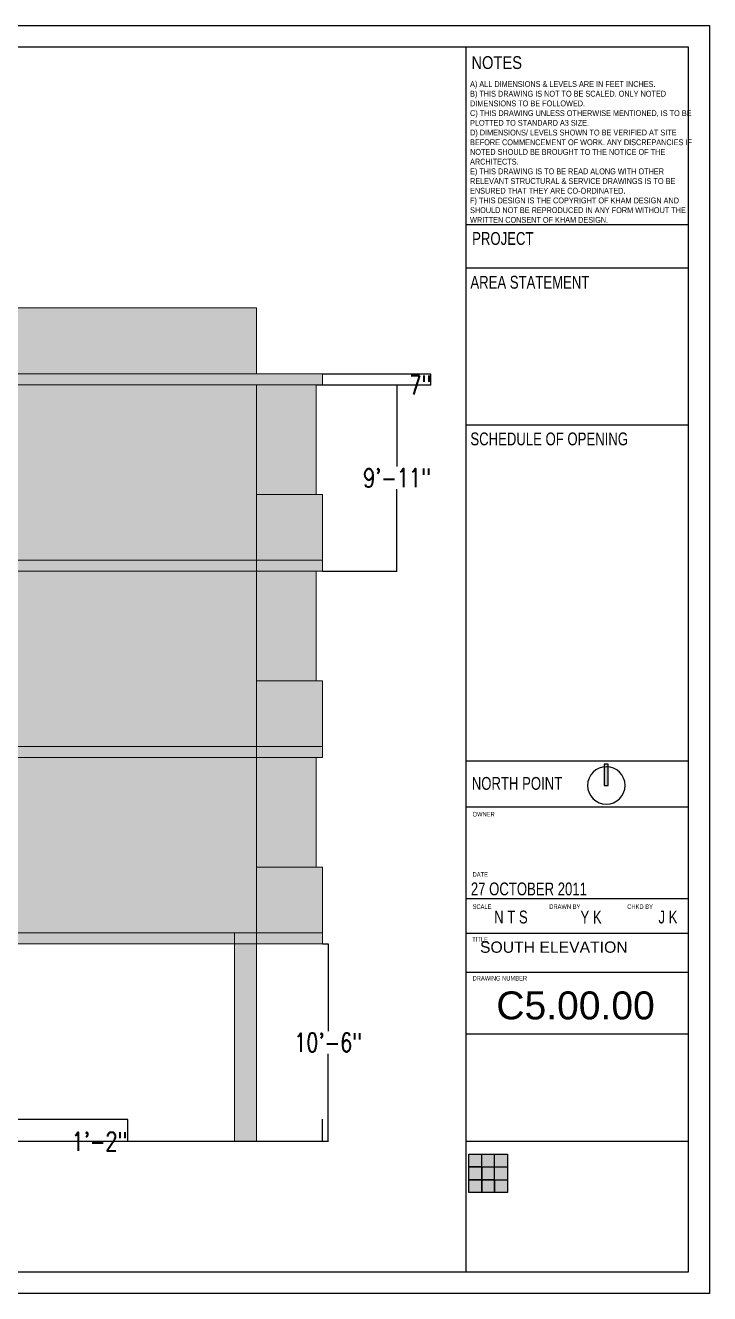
# Model space of a CAD drawing. Header units: inches. Extents: x 13884 to 18519, y 5853 to 8310.
# Drawn here: x 16919 to 17356, y 6676 to 7486 of the extents above; entities that cross this region are included whole.
import ezdxf

# ---------------------------------------------------------------- set-up
doc = ezdxf.new("R2010")
doc.units = ezdxf.units.IN
doc.header["$LTSCALE"] = 0.5
doc.header["$MEASUREMENT"] = 0
doc.layers.add('A- Template', color=7, linetype='Continuous')
doc.layers.add('Template', color=7, linetype='Continuous')
for name, color, linetype, lineweight in [('A-COLSENM', 4, 'Continuous', 9), ('A-FLOROTM', 6, 'Continuous', 9), ('A-WALL', 2, 'Continuous', 9)]:
    doc.layers.add(name, color=color, linetype=linetype, lineweight=lineweight)
doc.styles.add('alpha', font='swisscl.ttf')
doc.styles.get("Standard").update_dxf_attribs({"font": 'romans.shx', "width": 0.75})
doc.dimstyles.get("Standard").update_dxf_attribs({"dimtxt": 0.18, "dimasz": 0.18, "dimexe": 0.18, "dimexo": 0.0625, "dimgap": 0.09, "dimtad": 0, "dimtih": 1, "dimtoh": 1, "dimdec": 4, "dimzin": 0, "dimdsep": 46, "dimtxsty": 'Standard', "dimcen": 0.09, "dimadec": 0, "dimazin": 0, "dimtfac": 1, "dimtdec": 4, "dimtofl": 0, "dimtmove": 0, "dimatfit": 3, "dimfxl": 0, "dimtolj": 1, "dimtzin": 0, "dimarcsym": 0})
pattern_1 = [(37.5, (0, 0), (-0.1259867, 3.85364754), [0, -3.04, 0, -3.4, 0, -3.25]), (7.5, (0, 0), (3.5395534, 5.6442921), [0, -1.64, 0, -2.74, 0, -1.05]), (327.5, (-2.46, 0), (6.2282837, 0.0113181), [0, -1, 0, -3.6, 0, -4.7]), (317.5, (-2.46, 0), (6.0122532, 1.7553511), [0, -0.5, 0, -2.36, 0, -2.7])]

# ---------------------------------------------------------------- blocks, each defined once
blk = doc.blocks.new('*D187')
at = {"color": 0, "lineweight": -2}
for p, q in [((17108.51, 7263.68), (17177.59, 7263.68)), ((17108.51, 7256.68), (17177.59, 7256.68))]:
    blk.add_line(p, q, dxfattribs=at)
at = {"color": 4, "lineweight": -2}
for p, q in [((17177.41, 7256.49), (17177.22, 7256.49)), ((17177.41, 7263.49), (17177.41, 7256.87)), ((17177.41, 7256.68), (17177.41, 7256.49))]:
    blk.add_line(p, q, dxfattribs=at)
at = {"color": 4}
for points in [[(17177.38, 7263.49), (17177.44, 7263.49), (17177.41, 7263.68)], [(17177.38, 7256.87), (17177.44, 7256.87), (17177.41, 7256.68)]]:
    blk.add_solid(points, dxfattribs=at)
at = {"layer": 'Defpoints', "color": 0}
for p in [(17108.45, 7263.68), (17108.45, 7256.68), (17177.41, 7256.68)]:
    blk.add_point(p, dxfattribs=at)
at = {"color": 4, "insert": (17170.92, 7256.49), "char_height": 12, "attachment_point": 5}
blk.add_mtext('\\A1;7"', dxfattribs=at)
blk = doc.blocks.new('*D188')
at = {"color": 0, "lineweight": -2}
for p, q in [((17104.51, 7256.68), (17156.22, 7256.68)), ((17108.51, 7137.68), (17156.22, 7137.68))]:
    blk.add_line(p, q, dxfattribs=at)
at = {"color": 4, "lineweight": -2}
for p, q in [((17156.04, 7256.49), (17156.04, 7204.41)), ((17156.04, 7137.87), (17156.04, 7189.95))]:
    blk.add_line(p, q, dxfattribs=at)
at = {"color": 4}
for points in [[(17156.01, 7256.49), (17156.07, 7256.49), (17156.04, 7256.68)], [(17156.01, 7137.87), (17156.07, 7137.87), (17156.04, 7137.68)]]:
    blk.add_solid(points, dxfattribs=at)
at = {"layer": 'Defpoints', "color": 0}
for p in [(17104.45, 7256.68), (17108.45, 7137.68), (17156.04, 7137.68)]:
    blk.add_point(p, dxfattribs=at)
at = {"color": 4, "insert": (17156.04, 7197.18), "char_height": 12, "attachment_point": 5}
blk.add_mtext('\\A1;9\'-11"', dxfattribs=at)
blk = doc.blocks.new('*D189')
at = {"color": 0, "lineweight": -2}
for p, q in [((17108.51, 6899.68), (17112.27, 6899.68)), ((17108.51, 6773.68), (17112.27, 6773.68))]:
    blk.add_line(p, q, dxfattribs=at)
at = {"color": 4, "lineweight": -2}
for p, q in [((17112.09, 6899.49), (17112.09, 6843.91)), ((17112.09, 6773.87), (17112.09, 6829.45))]:
    blk.add_line(p, q, dxfattribs=at)
at = {"color": 4}
for points in [[(17112.05, 6899.49), (17112.12, 6899.49), (17112.09, 6899.68)], [(17112.05, 6773.87), (17112.12, 6773.87), (17112.09, 6773.68)]]:
    blk.add_solid(points, dxfattribs=at)
at = {"layer": 'Defpoints', "color": 0}
for p in [(17108.45, 6899.68), (17112.09, 6899.68), (17108.45, 6773.68)]:
    blk.add_point(p, dxfattribs=at)
at = {"color": 4, "insert": (17112.09, 6836.68), "char_height": 12, "attachment_point": 5}
blk.add_mtext('\\A1;10\'-6"', dxfattribs=at)
blk = doc.blocks.new('*D190')
at = {"color": 0, "lineweight": -2}
for p, q in [((16828.51, 6787.68), (16984.19, 6787.68)), ((16828.51, 6773.68), (16984.19, 6773.68))]:
    blk.add_line(p, q, dxfattribs=at)
at = {"color": 4, "lineweight": -2}
for p, q in [((16984.01, 6787.49), (16984.01, 6773.87)), ((16984.01, 6773.49), (16983.83, 6773.49)), ((16984.01, 6773.68), (16984.01, 6773.49))]:
    blk.add_line(p, q, dxfattribs=at)
at = {"color": 4}
for points in [[(16983.98, 6787.49), (16984.04, 6787.49), (16984.01, 6787.68)], [(16983.98, 6773.87), (16984.04, 6773.87), (16984.01, 6773.68)]]:
    blk.add_solid(points, dxfattribs=at)
at = {"layer": 'Defpoints', "color": 0}
for p in [(16828.45, 6787.68), (16828.45, 6773.68), (16984.01, 6773.68)]:
    blk.add_point(p, dxfattribs=at)
at = {"color": 4, "insert": (16966.16, 6773.49), "char_height": 12, "attachment_point": 5}
blk.add_mtext('\\A1;1\'-2"', dxfattribs=at)
blk = doc.blocks.new('A3 Paper')
at = {"layer": 'Template', "color": 116}
for points in [[(44545, -27531), (69442, -27531), (69442, -45138), (44545, -45138)], [(69146, -44841), (44841, -44841), (44841, -27828), (69146, -27828)]]:
    blk.add_lwpolyline(points, close=True, dxfattribs=at)
blk = doc.blocks.new('North Point')
at = {"layer": 'A- Template'}
blk.add_lwpolyline([(-0.1, 1.6), (18.2, 1.6), (18.2, -1.8), (-0.1, -1.8)], close=True, dxfattribs=at)
blk.add_circle((0, 0), 16.1, dxfattribs=at)
blk.add_solid([(-0.1, 1.6), (18.2, 1.6), (-0.1, -1.8), (18.2, -1.8)], dxfattribs=at)

msp = doc.modelspace()

# ---------------------------------------------------------------- hatches: boundary and pattern name
h = msp.add_hatch(color=250)
h.dxf.hatch_style = 1
h.paths.add_polyline_path([(16310.44544, 6787.67817), (16268.44544, 6787.67817), (16268.44544, 6773.67817), (16310.44544, 6773.67817)])
h.paths.add_polyline_path([(16481.44544, 6787.67817), (16310.44544, 6787.67817), (16310.44544, 6773.67817), (16481.44544, 6773.67817)])
h.paths.add_polyline_path([(16310.44544, 6883.67817), (16268.44544, 6883.67817), (16268.44544, 6787.67817), (16310.44544, 6787.67817)])
h.paths.add_polyline_path([(16567.44544, 6787.67817), (16481.44544, 6787.67817), (16481.44544, 6773.67817), (16567.44544, 6773.67817)])
h.paths.add_polyline_path([(16828.44544, 6787.67817), (16567.44544, 6787.67817), (16567.44544, 6773.67817), (16828.44544, 6773.67817)])
h.paths.add_polyline_path([(16907.44544, 6899.67817), (16893.44544, 6899.67817), (16893.44544, 6773.67817), (16907.44544, 6773.67817)])
h.paths.add_polyline_path([(17066.44544, 6899.67817), (17052.44544, 6899.67817), (17052.44544, 6773.67817), (17066.44544, 6773.67817)])
h.paths.add_polyline_path([(17108.44544, 7263.67817), (16567.44544, 7263.67817), (16481.44544, 7263.67817), (16268.44544, 7263.67817), (16268.44544, 7256.67817), (16481.44544, 7256.67817), (16567.44544, 7256.67817), (17108.44544, 7256.67817)])
h.paths.add_polyline_path([(16579.44544, 7381.86243), (16469.44544, 7381.86243), (16469.44544, 7370.67817), (16579.44544, 7370.67817)])
h.paths.add_polyline_path([(16481.44544, 7305.67817), (16310.44544, 7305.67817), (16310.44544, 7263.67817), (16481.44544, 7263.67817)])
h.paths.add_polyline_path([(17066.44544, 7305.67817), (16567.44544, 7305.67817), (16567.44544, 7263.67817), (17066.44544, 7263.67817)])
h = msp.add_hatch()
h.set_pattern_fill('AR-SAND', color=250, scale=2)
h.set_pattern_definition(pattern_1)
h.paths.add_polyline_path([(17104.44544, 7256.67817), (17066.44544, 7256.67817), (17066.44544, 7186.67817), (17104.44544, 7186.67817)])
h.paths.add_polyline_path([(17066.44544, 7256.67817), (16763.44544, 7256.67817), (16763.44544, 7186.67817), (16789.44544, 7186.67817), (16789.44544, 7222.67817), (16819.44544, 7222.67817), (16819.44544, 7186.67817), (16907.44544, 7186.67817), (16907.44544, 7144.67817), (17066.44544, 7144.67817)])
h.paths.add_polyline_path([(16595.44544, 7238.67817), (16691.44544, 7238.67817), (16691.44544, 7186.67817), (16729.44544, 7186.67817), (16729.44544, 7222.67817), (16759.44544, 7222.67817), (16759.44544, 7256.67817), (16567.44544, 7256.67817), (16567.44544, 7186.67817), (16595.44544, 7186.67817)])
h.paths.add_polyline_path([(16567.44544, 7256.67817), (16481.44544, 7256.67817), (16481.44544, 7144.67817), (16567.44544, 7144.67817)])
h.paths.add_polyline_path([(16481.44544, 7256.67817), (16291.44544, 7256.67817), (16291.44544, 7144.67817), (16310.44544, 7144.67817), (16310.44544, 7186.67817), (16345.44544, 7186.67817), (16345.44544, 7238.67817), (16417.44544, 7238.67817), (16417.44544, 7186.67817), (16451.44544, 7186.67817), (16451.44544, 7222.67817), (16481.44544, 7222.67817)])
h = msp.add_hatch(color=250)
h.dxf.hatch_style = 1
h.paths.add_polyline_path([(16291.44544, 7177.7884), (16283.17773, 7177.7884), (16283.17773, 7184.67817), (16279.14229, 7184.67817), (16279.14229, 7186.00923), (16282.58717, 7186.43978), (16282.58717, 7186.63438), (16282.95042, 7186.66616), (16282.95042, 7186.76478), (16282.72312, 7187.18937), (16282.72312, 7216.67817), (16268.44544, 7216.67817), (16268.44544, 7144.67817), (16291.44544, 7144.67817)])
h.paths.add_polyline_path([(16291.44544, 7144.67817), (16268.44544, 7144.67817), (16268.44544, 7137.67817), (16291.44544, 7137.67817)])
h.paths.add_polyline_path([(16310.44544, 7144.67817), (16291.44544, 7144.67817), (16291.44544, 7137.67817), (16310.44544, 7137.67817)])
h.paths.add_polyline_path([(16907.44544, 7144.67817), (16310.44544, 7144.67817), (16310.44544, 7137.67817), (16907.44544, 7137.67817), (16907.44544, 7139.67817)])
h.paths.add_polyline_path([(16481.44544, 7186.67817), (16310.44544, 7186.67817), (16310.44544, 7144.67817), (16481.44544, 7144.67817)])
h.paths.add_polyline_path([(16907.44544, 7186.67817), (16567.44544, 7186.67817), (16567.44544, 7144.67817), (16907.44544, 7144.67817)])
h.paths.add_polyline_path([(17052.44544, 7144.67817), (16907.44544, 7144.67817), (16907.44544, 7139.67817), (16907.44544, 7137.67817), (17052.44544, 7137.67817)])
h.paths.add_polyline_path([(17066.44544, 7144.67817), (17057.44544, 7144.67817), (17052.44544, 7144.67817), (17052.44544, 7137.67817), (17066.44544, 7137.67817)])
h.paths.add_polyline_path([(17108.44544, 7144.67817), (17066.44544, 7144.67817), (17066.44544, 7137.67817), (17108.44544, 7137.67817)])
h.paths.add_polyline_path([(17108.44544, 7186.67817), (17066.44544, 7186.67817), (17066.44544, 7144.67817), (17108.44544, 7144.67817)])
h = msp.add_hatch()
h.set_pattern_fill('AR-SAND', color=250, scale=2)
h.set_pattern_definition(pattern_1)
h.paths.add_polyline_path([(17104.44544, 7137.67817), (17066.44544, 7137.67817), (17066.44544, 7067.67817), (17104.44544, 7067.67817)])
h.paths.add_polyline_path([(17066.44544, 7137.67817), (16763.44544, 7137.67817), (16763.44544, 7067.67817), (16789.44544, 7067.67817), (16789.44544, 7103.67817), (16819.44544, 7103.67817), (16819.44544, 7067.67817), (16907.44544, 7067.67817), (16907.44544, 7025.67817), (17066.44544, 7025.67817)])
h.paths.add_polyline_path([(16595.44544, 7119.67817), (16691.44544, 7119.67817), (16691.44544, 7067.67817), (16729.44544, 7067.67817), (16729.44544, 7103.67817), (16759.44544, 7103.67817), (16759.44544, 7137.67817), (16567.44544, 7137.67817), (16567.44544, 7067.67817), (16595.44544, 7067.67817)])
h.paths.add_polyline_path([(16567.44544, 7137.67817), (16481.44544, 7137.67817), (16481.44544, 7025.67817), (16567.44544, 7025.67817)])
h.paths.add_polyline_path([(16481.44544, 7137.67817), (16291.44544, 7137.67817), (16291.44544, 7025.67817), (16310.44544, 7025.67817), (16310.44544, 7067.67817), (16345.44544, 7067.67817), (16345.44544, 7119.67817), (16417.44544, 7119.67817), (16417.44544, 7067.67817), (16451.44544, 7067.67817), (16451.44544, 7103.67817), (16481.44544, 7103.67817)])
h = msp.add_hatch(color=250)
h.dxf.hatch_style = 1
h.paths.add_polyline_path([(16291.44544, 7058.7884), (16283.17773, 7058.7884), (16283.17773, 7065.67817), (16279.14229, 7065.67817), (16279.14229, 7067.00923), (16282.58717, 7067.43978), (16282.58717, 7067.63438), (16282.95042, 7067.66616), (16282.95042, 7067.76478), (16282.72312, 7068.18937), (16282.72312, 7097.67817), (16268.44544, 7097.67817), (16268.44544, 7025.67817), (16291.44544, 7025.67817)])
h.paths.add_polyline_path([(16291.44544, 7025.67817), (16268.44544, 7025.67817), (16268.44544, 7018.67817), (16291.44544, 7018.67817)])
h.paths.add_polyline_path([(16310.44544, 7025.67817), (16291.44544, 7025.67817), (16291.44544, 7018.67817), (16310.44544, 7018.67817)])
h.paths.add_polyline_path([(16907.44544, 7025.67817), (16310.44544, 7025.67817), (16310.44544, 7018.67817), (16907.44544, 7018.67817), (16907.44544, 7020.67817)])
h.paths.add_polyline_path([(16481.44544, 7067.67817), (16310.44544, 7067.67817), (16310.44544, 7025.67817), (16481.44544, 7025.67817)])
h.paths.add_polyline_path([(16907.44544, 7067.67817), (16567.44544, 7067.67817), (16567.44544, 7025.67817), (16907.44544, 7025.67817)])
h.paths.add_polyline_path([(17052.44544, 7025.67817), (16907.44544, 7025.67817), (16907.44544, 7020.67817), (16907.44544, 7018.67817), (17052.44544, 7018.67817)])
h.paths.add_polyline_path([(17066.44544, 7025.67817), (17057.44544, 7025.67817), (17052.44544, 7025.67817), (17052.44544, 7018.67817), (17066.44544, 7018.67817)])
h.paths.add_polyline_path([(17108.44544, 7025.67817), (17066.44544, 7025.67817), (17066.44544, 7018.67817), (17108.44544, 7018.67817)])
h.paths.add_polyline_path([(17108.44544, 7067.67817), (17066.44544, 7067.67817), (17066.44544, 7025.67817), (17108.44544, 7025.67817)])
h = msp.add_hatch()
h.set_pattern_fill('AR-SAND', color=250, scale=2)
h.set_pattern_definition(pattern_1)
h.paths.add_polyline_path([(17104.44544, 7018.67817), (17066.44544, 7018.67817), (17066.44544, 6948.67817), (17104.44544, 6948.67817)])
h.paths.add_polyline_path([(17066.44544, 7018.67817), (16763.44544, 7018.67817), (16763.44544, 6948.67817), (16789.44544, 6948.67817), (16789.44544, 6984.67817), (16819.44544, 6984.67817), (16819.44544, 6948.67817), (16907.44544, 6948.67817), (16907.44544, 6906.67817), (17066.44544, 6906.67817)])
h.paths.add_polyline_path([(16595.44544, 7000.67817), (16691.44544, 7000.67817), (16691.44544, 6948.67817), (16729.44544, 6948.67817), (16729.44544, 6984.67817), (16759.44544, 6984.67817), (16759.44544, 7018.67817), (16567.44544, 7018.67817), (16567.44544, 6948.67817), (16595.44544, 6948.67817)])
h.paths.add_polyline_path([(16567.44544, 7018.67817), (16481.44544, 7018.67817), (16481.44544, 6906.67817), (16567.44544, 6906.67817)])
h.paths.add_polyline_path([(16481.44544, 7018.67817), (16291.44544, 7018.67817), (16291.44544, 6906.67817), (16310.44544, 6906.67817), (16310.44544, 6948.67817), (16345.44544, 6948.67817), (16345.44544, 7000.67817), (16417.44544, 7000.67817), (16417.44544, 6948.67817), (16451.44544, 6948.67817), (16451.44544, 6984.67817), (16481.44544, 6984.67817)])
h = msp.add_hatch(color=250)
h.dxf.hatch_style = 1
h.paths.add_polyline_path([(16291.44544, 6939.7884), (16283.17773, 6939.7884), (16283.17773, 6946.67817), (16279.14229, 6946.67817), (16279.14229, 6948.00923), (16282.58717, 6948.43978), (16282.58717, 6948.63438), (16282.95042, 6948.66616), (16282.95042, 6948.76478), (16282.72312, 6949.18937), (16282.72312, 6978.67817), (16268.44544, 6978.67817), (16268.44544, 6906.67817), (16291.44544, 6906.67817)])
h.paths.add_polyline_path([(16291.44544, 6906.67817), (16268.44544, 6906.67817), (16268.44544, 6899.67817), (16291.44544, 6899.67817)])
h.paths.add_polyline_path([(16310.44544, 6906.67817), (16291.44544, 6906.67817), (16291.44544, 6899.67817), (16310.44544, 6899.67817)])
h.paths.add_polyline_path([(16907.44544, 6906.67817), (16310.44544, 6906.67817), (16310.44544, 6899.67817), (16907.44544, 6899.67817), (16907.44544, 6901.67817)])
h.paths.add_polyline_path([(16481.44544, 6948.67817), (16310.44544, 6948.67817), (16310.44544, 6906.67817), (16481.44544, 6906.67817)])
h.paths.add_polyline_path([(16907.44544, 6948.67817), (16567.44544, 6948.67817), (16567.44544, 6906.67817), (16907.44544, 6906.67817)])
h.paths.add_polyline_path([(17052.44544, 6906.67817), (16907.44544, 6906.67817), (16907.44544, 6901.67817), (16907.44544, 6899.67817), (17052.44544, 6899.67817)])
h.paths.add_polyline_path([(17066.44544, 6906.67817), (17057.44544, 6906.67817), (17052.44544, 6906.67817), (17052.44544, 6899.67817), (17066.44544, 6899.67817)])
h.paths.add_polyline_path([(17108.44544, 6906.67817), (17066.44544, 6906.67817), (17066.44544, 6899.67817), (17108.44544, 6899.67817)])
h.paths.add_polyline_path([(17108.44544, 6948.67817), (17066.44544, 6948.67817), (17066.44544, 6906.67817), (17108.44544, 6906.67817)])
h = msp.add_hatch(color=256)
h.dxf.hatch_style = 1
h.paths.add_polyline_path([(17210.209, 6765.35216), (17202.0442, 6765.35216), (17202.0442, 6757.18736), (17210.209, 6757.18736)])
h.paths.add_polyline_path([(17210.209, 6757.18736), (17202.0442, 6757.18736), (17202.0442, 6749.02256), (17210.209, 6749.02256)])
h.paths.add_polyline_path([(17218.3738, 6757.18736), (17210.209, 6757.18736), (17210.209, 6749.02256), (17218.3738, 6749.02256)])
h.paths.add_polyline_path([(17226.5386, 6749.02256), (17218.3738, 6749.02256), (17218.3738, 6740.85776), (17226.5386, 6740.85776)])
h.paths.add_polyline_path([(17218.3738, 6749.02256), (17210.209, 6749.02256), (17210.209, 6740.85776), (17218.3738, 6740.85776)])
h.paths.add_polyline_path([(17210.209, 6749.02256), (17202.0442, 6749.02256), (17202.0442, 6740.85776), (17210.209, 6740.85776)])
h = msp.add_hatch(color=256)
h.dxf.hatch_style = 1
h.paths.add_polyline_path([(17218.3738, 6765.35216), (17210.209, 6765.35216), (17210.209, 6757.18736), (17218.3738, 6757.18736)])
h.paths.add_polyline_path([(17226.5386, 6765.35216), (17218.3738, 6765.35216), (17218.3738, 6757.18736), (17226.5386, 6757.18736)])
h.paths.add_polyline_path([(17226.5386, 6757.18736), (17218.3738, 6757.18736), (17218.3738, 6749.02256), (17226.5386, 6749.02256)])

# ---------------------------------------------------------------- linework, layer by layer
for p, q in [((17200.03105, 7472.49168), (17200.03105, 6689.95805)), ((17341.61432, 7358.76361), (17200.03105, 7358.76361)), ((17341.61432, 7331.10693), (17200.03105, 7331.10693)), ((17341.61432, 7230.84312), (17200.03105, 7230.84312)), ((17341.99831, 7016.2284), (17200.03105, 7016.2284)), ((17341.99831, 6987.03159), (17200.03105, 6987.03159)), ((17341.99831, 6928.36628), (17200.50975, 6928.36628)), ((17341.99831, 6906.30814), (17200.03105, 6906.30814)), ((17341.99831, 6881.42567), (17200.03105, 6881.42567)), ((17341.99831, 6841.96095), (17200.03105, 6841.96095)), ((17108.44544, 6773.67817), (17108.44544, 6787.67817)), ((16828.44544, 6773.67817), (17108.44544, 6773.67817)), ((17341.99831, 6773.38939), (17200.03105, 6773.38939)), ((17202.0442, 6765.35216), (17226.5386, 6765.35216)), ((17202.0442, 6740.85776), (17202.0442, 6765.35216)), ((17210.209, 6757.18736), (17210.209, 6765.35216)), ((17218.3738, 6749.02256), (17218.3738, 6765.35216)), ((17226.5386, 6765.35216), (17226.5386, 6740.85776)), ((17210.209, 6757.18736), (17226.5386, 6757.18736)), ((17218.3738, 6749.02256), (17226.5386, 6749.02256)), ((17226.5386, 6740.85776), (17202.0442, 6740.85776))]:
    msp.add_line(p, q)
at = {"lineweight": 30}
for p, q in [((17210.209, 6757.18736), (17202.0442, 6757.18736)), ((17210.209, 6757.18736), (17210.209, 6740.85776)), ((17218.3738, 6749.02256), (17202.0442, 6749.02256)), ((17218.3738, 6749.02256), (17218.3738, 6740.85776))]:
    msp.add_line(p, q, dxfattribs=at)
at = {"layer": 'A-COLSENM'}
for p, q in [((17066.44544, 6773.67817), (17066.44544, 6908.67817)), ((17057.44544, 6906.67817), (17052.44544, 6906.67817)), ((17052.44544, 6773.67817), (17052.44544, 6906.67817)), ((17066.44544, 6906.67817), (17057.44544, 6906.67817))]:
    msp.add_line(p, q, dxfattribs=at)
at = {"layer": 'A-FLOROTM'}
for p, q in [((16567.44544, 7263.67817), (17108.44544, 7263.67817)), ((17108.44544, 7256.67817), (16567.44544, 7256.67817)), ((17108.44544, 7263.67817), (17108.44544, 7256.67817)), ((17066.44544, 7144.67817), (17108.44544, 7144.67817)), ((17066.44544, 7144.67817), (17066.44544, 7137.67817)), ((17108.44544, 7144.67817), (17108.44544, 7137.67817)), ((17108.44544, 7137.67817), (16567.44544, 7137.67817)), ((16567.44544, 7025.67817), (17108.44544, 7025.67817)), ((17066.44544, 7025.67817), (17066.44544, 7018.67817)), ((17108.44544, 7025.67817), (17108.44544, 7018.67817)), ((17108.44544, 7018.67817), (16567.44544, 7018.67817)), ((17108.44544, 6899.67817), (16268.44544, 6899.67817)), ((17066.44544, 6906.67817), (17108.44544, 6906.67817)), ((17066.44544, 6906.67817), (17066.44544, 6899.67817)), ((17108.44544, 6906.67817), (17108.44544, 6899.67817))]:
    msp.add_line(p, q, dxfattribs=at)
at = {"layer": 'A-WALL'}
for p, q in [((17066.44544, 7305.67817), (16567.44544, 7305.67817)), ((17066.44544, 7305.67817), (17066.44544, 7263.67817)), ((17066.44544, 7256.67817), (17066.44544, 7144.67817)), ((17104.44544, 7186.67817), (17104.44544, 7256.67817)), ((17108.44544, 7186.67817), (17066.44544, 7186.67817)), ((17108.44544, 7144.67817), (17108.44544, 7186.67817)), ((16481.44544, 7144.67817), (17066.44544, 7144.67817)), ((17066.44544, 7139.67817), (17066.44544, 7025.67817)), ((17104.44544, 7067.67817), (17104.44544, 7137.67817)), ((17108.44544, 7067.67817), (17066.44544, 7067.67817)), ((17108.44544, 7025.67817), (17108.44544, 7067.67817)), ((17066.44544, 7020.67817), (17066.44544, 6906.67817)), ((17104.44544, 6948.67817), (17104.44544, 7018.67817)), ((17108.44544, 6948.67817), (17066.44544, 6948.67817)), ((17108.44544, 6906.67817), (17108.44544, 6948.67817)), ((16268.44544, 6906.67817), (17066.44544, 6906.67817))]:
    msp.add_line(p, q, dxfattribs=at)

# ---------------------------------------------------------------- block references
at = {"xscale": 0.04599530890905365, "yscale": 0.04599530890905365, "zscale": 0.04599530890905365}
msp.add_blockref('A3 Paper', (14161.61332, 8752.44122), dxfattribs=at)
at = {"xscale": -0.7433585278309455, "yscale": 0.7433585278309455, "zscale": 0.7433585278309381, "rotation": 269.917407415308}
msp.add_blockref('North Point', (17289.69332, 7000.81465), dxfattribs=at)

# ---------------------------------------------------------------- texts
at = {"style": 'alpha'}
for s, insert, char_height, width, attachment_point in [('{\\fSwis721 Cn BT|b0|i0|c0|p34;NOTES}', (17203.59886, 7466.45238), 8.179794, 146.3631169, 1), ('{\\fSwis721 Cn BT|b0|i0|c0|p34;A) ALL DIMENSIONS & LEVELS ARE IN FEET INCHES.\\PB) THIS DRAWING IS NOT TO BE SCALED. ONLY NOTED DIMENSIONS TO BE FOLLOWED.\\PC) THIS DRAWING UNLESS OTHERWISE MENTIONED, IS TO BE PLOTTED TO STANDARD A3 SIZE.\\PD) DIMENSIONS/ LEVELS SHOWN TO BE VERIFIED AT SITE BEFORE COMMENCEMENT OF WORK. ANY DISCREPANCIES IF NOTED SHOULD BE BROUGHT TO THE NOTICE OF THE ARCHITECTS.\\PE) THIS DRAWING IS TO BE READ ALONG WITH OTHER RELEVANT STRUCTURAL & SERVICE DRAWINGS IS TO BE ENSURED THAT THEY ARE CO-ORDINATED.\\PF) THIS DESIGN IS THE COPYRIGHT OF KHAM DESIGN AND SHOULD NOT BE REPRODUCED IN ANY FORM WITHOUT THE WRITTEN CONSENT OF KHAM DESIGN.}', (17202.71488, 7450.5296), 3.71679264, 136.3448793, 1), ('PROJECT', (17204.07127, 7354.13365), 8.179794, 89.6164139, 1), ('AREA STATEMENT', (17202.93597, 7326.17888), 8.179794, 146.3631169, 1), ('SCHEDULE OF OPENING', (17202.93597, 7226.1494), 8.179794, 100.4597217, 1), ('NORTH POINT', (17203.80964, 7006.21376), 8.179794, 89.6164139, 1), ('OWNER', (17204.34213, 6983.93103), 2.9437, 89.6164139, 1), ('DATE', (17204.34213, 6945.48624), 2.9437, 89.6164139, 1), ('27 OCTOBER 2011', (17203.23635, 6930.53473), 8.179794, 89.6164139, 7), ('SCALE', (17204.34213, 6924.89838), 2.9437, 89.6164139, 1), ('DRAWN BY', (17253.28266, 6924.89838), 2.9437, 89.6164139, 1), ('CHKD BY', (17303.07109, 6924.89838), 2.9437, 89.6164139, 1), ('N T S', (17218.08317, 6912.59694), 8.179794, 89.6164139, 7), ('Y K', (17273.19561, 6912.59694), 8.179794, 89.6164139, 7), ('J K', (17322.98405, 6912.59694), 8.179794, 89.6164139, 7), ('TITLE', (17204.11392, 6904.04631), 2.9437, 89.6164139, 1), ('{\\fSwis721 LtEx BT|b0|i0|c0|p34;   SOUTH ELEVATION}', (17200.70884, 6901.152), 7.185024, 157.8726528, 1), ('DRAWING NUMBER', (17204.34213, 6879.14873), 2.9436998, 89.6164139, 1), ('{\\fSwis721 LtEx BT|b0|i0|c0|p34;C5.00.00}', (17219.49027, 6869.29563), 17.8406047, 200.1834789, 1)]:
    msp.add_mtext(s, dxfattribs=dict(at, insert=insert, char_height=char_height, width=width, attachment_point=attachment_point))

# ---------------------------------------------------------------- dimensions: what is measured, and where the dimension line sits
for base, p1, p2, picture, middle in [((17177.40833, 7256.67817), (17108.44544, 7263.67817), (17108.44544, 7256.67817), '*D187', (17170.91654, 7256.49067)), ((16984.0134, 6773.67817), (16828.44544, 6787.67817), (16828.44544, 6773.67817), '*D190', (16966.16448, 6773.49067))]:
    dim = msp.add_linear_dim(base=base, p1=p1, p2=p2, angle=90, dimstyle='Standard', override={"dimtxt": 12, "dimasz": 0.1875, "dimdec": 1, "dimlunit": 4, "dimclrd": 4, "dimclrt": 4, "dimtdec": 1})
    dim.commit()
    dim.dimension.update_dxf_attribs({"geometry": picture, "text_midpoint": middle})
for base, p1, p2, picture, middle in [((17156.0383, 7137.67817), (17104.44544, 7256.67817), (17108.44544, 7137.67817), '*D188', (17156.0383, 7197.17817)), ((17112.08507, 6899.67817), (17108.44544, 6773.67817), (17108.44544, 6899.67817), '*D189', (17112.08507, 6836.67817))]:
    dim = msp.add_linear_dim(base=base, p1=p1, p2=p2, angle=90, dimstyle='Standard', override={"dimtxt": 12, "dimasz": 0.1875, "dimdec": 1, "dimlunit": 4, "dimclrd": 4, "dimclrt": 4, "dimtdec": 1})
    dim.commit()
    dim.dimension.update_dxf_attribs({"geometry": picture, "text_midpoint": middle, "dimtype": 160})

doc.saveas('drawing.dxf')
